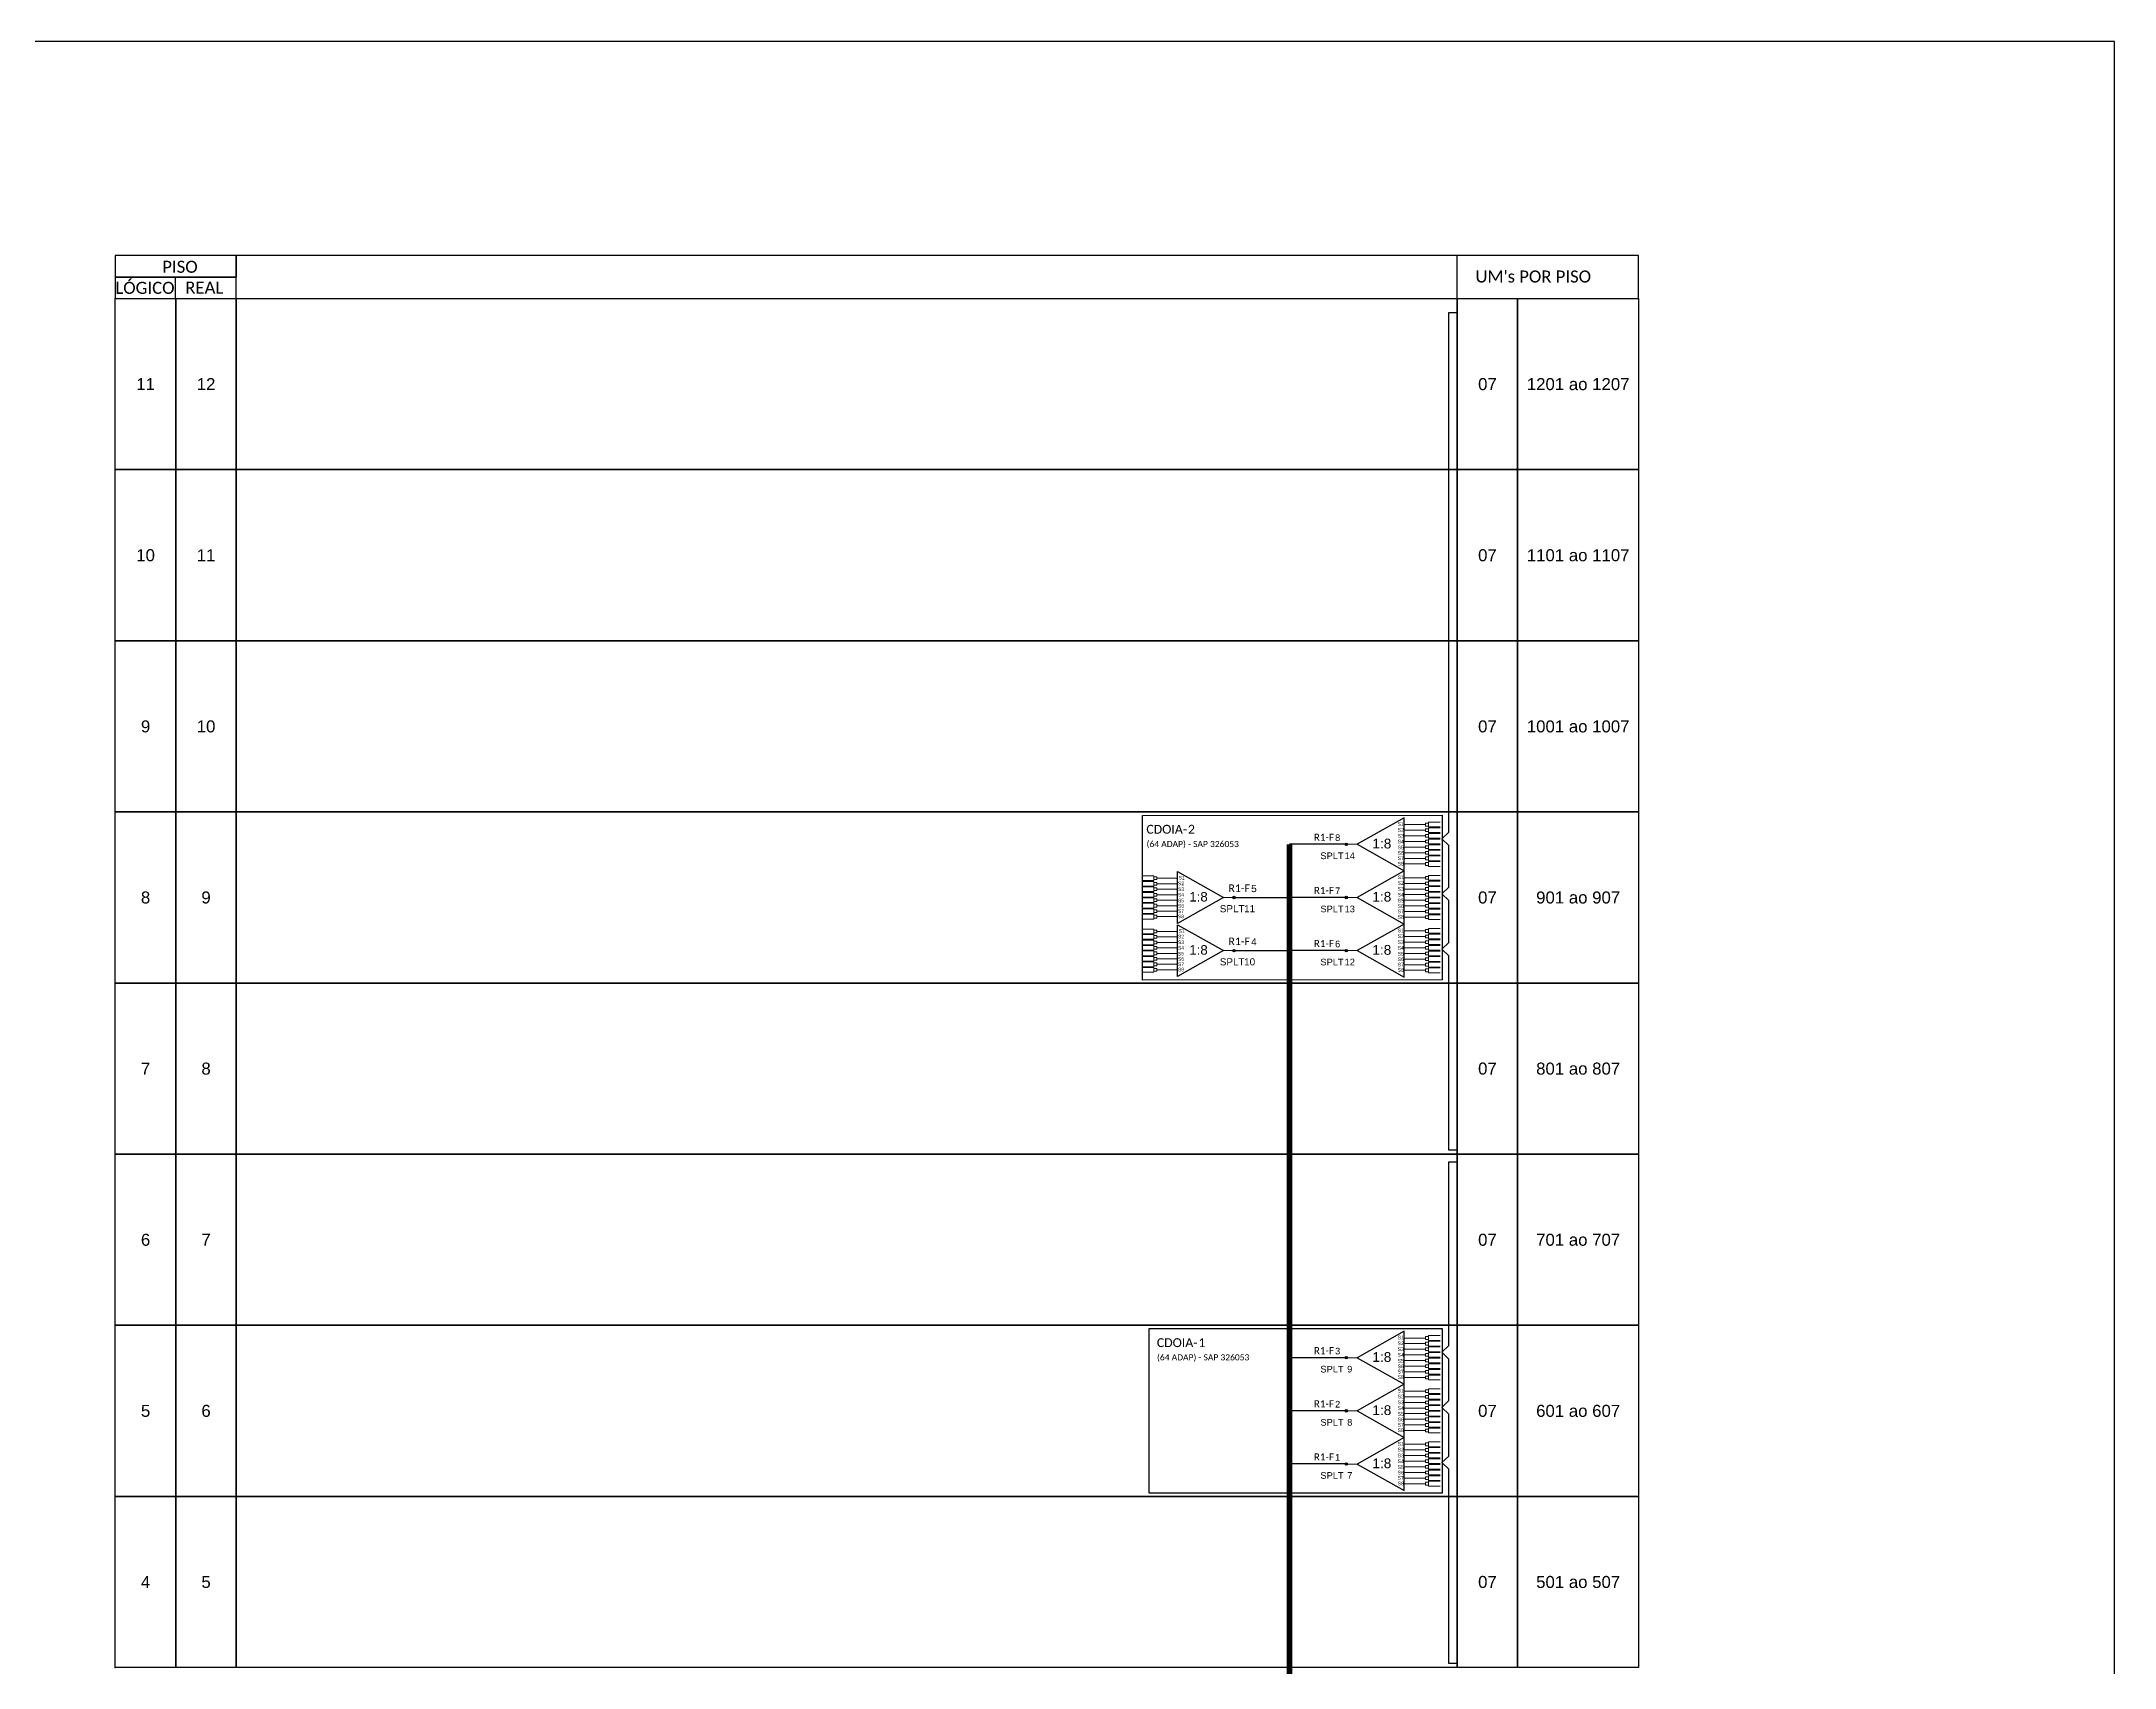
# Model space of a CAD drawing. Extents: x -89 to 1647, y 705 to 1299.
# Drawn here: x 1249.9 to 1646.6, y 987.9 to 1299 of the extents above; entities that cross this region are included whole.
import ezdxf
from ezdxf.enums import TextEntityAlignment as Align

# ---------------------------------------------------------------- set-up
doc = ezdxf.new("R2010")
doc.units = 0
doc.styles.add('ARIAL', font='arial.ttf')
doc.styles.add('WMF-Calibri0', font='calibri.ttf')

# ---------------------------------------------------------------- blocks, each defined once
blk = doc.blocks.new('SPLT_1-8_SC-APC')
at = {"color": 1}
blk.add_lwpolyline([(-7.37, -2.1), (-17.04, -7.55), (-7.37, -13), (-7.37, -2.1)], dxfattribs=at)
at = {"color": 3, "lineweight": 0}
for points in [[(-2.99, -3.51), (-7.37, -3.51)], [(-2.41, -3.02), (-2.41, -4)], [(-2.41, -3.02), (0, -3.02)], [(-2.41, -4), (0, -4)], [(-2.41, -4.17), (-2.41, -5.16)], [(-2.41, -4.17), (0, -4.17)], [(-7.37, -4.66), (-2.99, -4.66)], [(-7.37, -5.82), (-2.99, -5.82)], [(-7.37, -6.97), (-2.99, -6.97)], [(-7.37, -8.12), (-2.99, -8.12)], [(-2.41, -5.16), (0, -5.16)], [(-2.41, -5.32), (-2.41, -6.31)], [(-2.41, -5.32), (0, -5.32)], [(-2.41, -6.31), (0, -6.31)], [(-2.41, -6.48), (-2.41, -7.46)], [(-2.41, -6.48), (0, -6.48)], [(-2.41, -7.46), (0, -7.46)], [(-2.41, -7.63), (-2.41, -8.62)], [(-2.41, -7.63), (0, -7.63)], [(-7.37, -9.28), (-2.99, -9.28)], [(-7.37, -10.43), (-2.99, -10.43)], [(-7.37, -11.58), (-2.99, -11.58)], [(-2.41, -8.62), (0, -8.62)], [(-2.41, -8.78), (-2.41, -9.77)], [(-2.41, -8.78), (0, -8.78)], [(-2.41, -9.77), (0, -9.77)], [(-2.41, -9.94), (-2.41, -10.92)], [(-2.41, -9.94), (0, -9.94)], [(-2.41, -10.92), (0, -10.92)], [(-2.41, -11.09), (-2.41, -12.08)], [(-2.41, -11.09), (0, -11.09)], [(-2.41, -12.08), (0, -12.08)]]:
    blk.add_lwpolyline(points, dxfattribs=at)
for points in [[(-2.99, -3.22), (-2.41, -3.22), (-2.41, -3.8), (-2.99, -3.8)], [(-2.99, -4.38), (-2.41, -4.38), (-2.41, -4.95), (-2.99, -4.95)], [(-2.99, -5.53), (-2.41, -5.53), (-2.41, -6.1), (-2.99, -6.1)], [(-2.99, -6.68), (-2.41, -6.68), (-2.41, -7.26), (-2.99, -7.26)], [(-2.99, -7.84), (-2.41, -7.84), (-2.41, -8.41), (-2.99, -8.41)], [(-2.99, -8.99), (-2.41, -8.99), (-2.41, -9.56), (-2.99, -9.56)], [(-2.99, -10.14), (-2.41, -10.14), (-2.41, -10.72), (-2.99, -10.72)], [(-2.99, -11.3), (-2.41, -11.3), (-2.41, -11.87), (-2.99, -11.87)]]:
    blk.add_lwpolyline(points, close=True, dxfattribs=at)
at = {"color": 1, "lineweight": 0}
blk.add_lwpolyline([(-17.04, -7.55), (-19.26, -7.55)], dxfattribs=at)
at = {"color": 1, "style": 'ARIAL'}
for s, height, p in [('S1', 0.75, (-8.74, -3.78)), ('S2', 0.75, (-8.74, -4.97)), ('1:8', 2, (-13.91, -8.4)), ('S3', 0.75, (-8.74, -6.18)), ('S4', 0.75, (-8.74, -7.36)), ('S5', 0.75, (-8.74, -8.57)), ('S6', 0.75, (-8.74, -9.69)), ('S7', 0.75, (-8.74, -10.78)), ('S8', 0.75, (-8.74, -11.9))]:
    blk.add_text(s, height=height, dxfattribs=at).set_placement(p)

msp = doc.modelspace()

# ---------------------------------------------------------------- hatches: boundary and pattern name
h = msp.add_hatch(color=3)
h.dxf.hatch_style = 1
edge = h.paths.add_edge_path()
edge.add_arc((1499.56, 1145.4), 0.239, 0, 360)
h = msp.add_hatch(color=3)
h.dxf.hatch_style = 1
edge = h.paths.add_edge_path()
edge.add_arc((1478.08, 1135.23), 0.233, 0, 360)
h = msp.add_hatch(color=3)
h.dxf.hatch_style = 1
edge = h.paths.add_edge_path()
edge.add_arc((1478.08, 1125.06), 0.233, 0, 360)
h = msp.add_hatch(color=3)
h.dxf.hatch_style = 1
edge = h.paths.add_edge_path()
edge.add_arc((1499.56, 1047.17), 0.239, 0, 360)
h = msp.add_hatch(color=3)
h.dxf.hatch_style = 1
edge = h.paths.add_edge_path()
edge.add_arc((1499.56, 1037), 0.239, 0, 360)
h = msp.add_hatch(color=3)
h.dxf.hatch_style = 1
edge = h.paths.add_edge_path()
edge.add_arc((1499.56, 1026.83), 0.239, 0, 360)

# ---------------------------------------------------------------- linework, layer by layer
at = {"color": 1}
for p, q in [((1510.66, 1140.32), (1501.64, 1135.23)), ((1510.66, 1130.15), (1510.66, 1140.32)), ((1501.64, 1135.23), (1510.66, 1130.15)), ((1510.66, 1130.15), (1501.64, 1125.06)), ((1510.66, 1119.98), (1510.66, 1130.15)), ((1501.64, 1125.06), (1510.66, 1119.98))]:
    msp.add_line(p, q, dxfattribs=at)
at = {"color": 3, "lineweight": 0}
for p, q in [((1514.74, 1139), (1510.66, 1139)), ((1514.74, 1139.27), (1515.28, 1139.27)), ((1514.74, 1138.73), (1514.74, 1139.27)), ((1515.28, 1138.73), (1514.74, 1138.73)), ((1515.28, 1139.46), (1517.54, 1139.46)), ((1515.28, 1139.46), (1515.28, 1138.54)), ((1515.28, 1139.27), (1515.28, 1138.73)), ((1515.28, 1138.54), (1517.54, 1138.54)), ((1510.66, 1137.92), (1514.74, 1137.92)), ((1510.66, 1136.85), (1514.74, 1136.85)), ((1510.66, 1135.77), (1514.74, 1135.77)), ((1510.66, 1134.69), (1514.74, 1134.69)), ((1514.74, 1138.19), (1515.28, 1138.19)), ((1514.74, 1137.65), (1514.74, 1138.19)), ((1515.28, 1137.65), (1514.74, 1137.65)), ((1514.74, 1137.11), (1515.28, 1137.11)), ((1514.74, 1136.58), (1514.74, 1137.11)), ((1515.28, 1136.58), (1514.74, 1136.58)), ((1514.74, 1136.04), (1515.28, 1136.04)), ((1514.74, 1135.5), (1514.74, 1136.04)), ((1515.28, 1135.5), (1514.74, 1135.5)), ((1514.74, 1134.96), (1515.28, 1134.96)), ((1514.74, 1134.43), (1514.74, 1134.96)), ((1515.28, 1138.38), (1517.54, 1138.38)), ((1515.28, 1138.38), (1515.28, 1137.46)), ((1515.28, 1138.19), (1515.28, 1137.65)), ((1515.28, 1137.46), (1517.54, 1137.46)), ((1515.28, 1137.31), (1517.54, 1137.31)), ((1515.28, 1137.31), (1515.28, 1136.39)), ((1515.28, 1137.11), (1515.28, 1136.58)), ((1515.28, 1136.39), (1517.54, 1136.39)), ((1515.28, 1136.23), (1517.54, 1136.23)), ((1515.28, 1136.23), (1515.28, 1135.31)), ((1515.28, 1136.04), (1515.28, 1135.5)), ((1515.28, 1135.31), (1517.54, 1135.31)), ((1515.28, 1135.15), (1517.54, 1135.15)), ((1515.28, 1135.15), (1515.28, 1134.23)), ((1515.28, 1134.96), (1515.28, 1134.43)), ((1510.66, 1133.62), (1514.74, 1133.62)), ((1510.66, 1132.54), (1514.74, 1132.54)), ((1510.66, 1131.47), (1514.74, 1131.47)), ((1515.28, 1134.43), (1514.74, 1134.43)), ((1514.74, 1133.88), (1515.28, 1133.88)), ((1514.74, 1133.35), (1514.74, 1133.88)), ((1515.28, 1133.35), (1514.74, 1133.35)), ((1514.74, 1132.81), (1515.28, 1132.81)), ((1514.74, 1132.27), (1514.74, 1132.81)), ((1515.28, 1132.27), (1514.74, 1132.27)), ((1514.74, 1131.73), (1515.28, 1131.73)), ((1514.74, 1131.2), (1514.74, 1131.73)), ((1515.28, 1131.2), (1514.74, 1131.2)), ((1515.28, 1134.23), (1517.54, 1134.23)), ((1515.28, 1134.08), (1517.54, 1134.08)), ((1515.28, 1134.08), (1515.28, 1133.16)), ((1515.28, 1133.88), (1515.28, 1133.35)), ((1515.28, 1133.16), (1517.54, 1133.16)), ((1515.28, 1133), (1517.54, 1133)), ((1515.28, 1133), (1515.28, 1132.08)), ((1515.28, 1132.81), (1515.28, 1132.27)), ((1515.28, 1132.08), (1517.54, 1132.08)), ((1515.28, 1131.93), (1517.54, 1131.93)), ((1515.28, 1131.93), (1515.28, 1131)), ((1515.28, 1131.73), (1515.28, 1131.2)), ((1515.28, 1131), (1517.54, 1131)), ((1514.74, 1128.83), (1510.66, 1128.83)), ((1510.66, 1127.75), (1514.74, 1127.75)), ((1510.66, 1126.68), (1514.74, 1126.68)), ((1514.74, 1129.1), (1515.28, 1129.1)), ((1514.74, 1128.56), (1514.74, 1129.1)), ((1515.28, 1128.56), (1514.74, 1128.56)), ((1514.74, 1128.02), (1515.28, 1128.02)), ((1514.74, 1127.48), (1514.74, 1128.02)), ((1515.28, 1127.48), (1514.74, 1127.48)), ((1514.74, 1126.94), (1515.28, 1126.94)), ((1514.74, 1126.41), (1514.74, 1126.94)), ((1515.28, 1129.29), (1517.54, 1129.29)), ((1515.28, 1129.29), (1515.28, 1128.37)), ((1515.28, 1129.1), (1515.28, 1128.56)), ((1515.28, 1128.37), (1517.54, 1128.37)), ((1515.28, 1128.21), (1517.54, 1128.21)), ((1515.28, 1128.21), (1515.28, 1127.29)), ((1515.28, 1128.02), (1515.28, 1127.48)), ((1515.28, 1127.29), (1517.54, 1127.29)), ((1515.28, 1127.14), (1517.54, 1127.14)), ((1515.28, 1127.14), (1515.28, 1126.22)), ((1515.28, 1126.94), (1515.28, 1126.41)), ((1510.66, 1125.6), (1514.74, 1125.6)), ((1510.66, 1124.52), (1514.74, 1124.52)), ((1510.66, 1123.45), (1514.74, 1123.45)), ((1515.28, 1126.41), (1514.74, 1126.41)), ((1514.74, 1125.87), (1515.28, 1125.87)), ((1514.74, 1125.33), (1514.74, 1125.87)), ((1515.28, 1125.33), (1514.74, 1125.33)), ((1514.74, 1124.79), (1515.28, 1124.79)), ((1514.74, 1124.26), (1514.74, 1124.79)), ((1515.28, 1124.26), (1514.74, 1124.26)), ((1514.74, 1123.71), (1515.28, 1123.71)), ((1514.74, 1123.18), (1514.74, 1123.71)), ((1515.28, 1123.18), (1514.74, 1123.18)), ((1514.74, 1122.64), (1515.28, 1122.64)), ((1514.74, 1122.1), (1514.74, 1122.64)), ((1515.28, 1126.22), (1517.54, 1126.22)), ((1515.28, 1126.06), (1517.54, 1126.06)), ((1515.28, 1126.06), (1515.28, 1125.14)), ((1515.28, 1125.87), (1515.28, 1125.33)), ((1515.28, 1125.14), (1517.54, 1125.14)), ((1515.28, 1124.98), (1517.54, 1124.98)), ((1515.28, 1124.98), (1515.28, 1124.06)), ((1515.28, 1124.79), (1515.28, 1124.26)), ((1515.28, 1124.06), (1517.54, 1124.06)), ((1515.28, 1123.91), (1517.54, 1123.91)), ((1515.28, 1123.91), (1515.28, 1122.99)), ((1515.28, 1123.71), (1515.28, 1123.18)), ((1515.28, 1122.99), (1517.54, 1122.99)), ((1515.28, 1122.83), (1517.54, 1122.83)), ((1515.28, 1122.83), (1515.28, 1121.91)), ((1515.28, 1122.64), (1515.28, 1122.1)), ((1510.66, 1122.37), (1514.74, 1122.37)), ((1510.66, 1121.29), (1514.74, 1121.29)), ((1515.28, 1122.1), (1514.74, 1122.1)), ((1514.74, 1121.56), (1515.28, 1121.56)), ((1514.74, 1121.03), (1514.74, 1121.56)), ((1515.28, 1121.03), (1514.74, 1121.03)), ((1515.28, 1121.91), (1517.54, 1121.91)), ((1515.28, 1121.76), (1517.54, 1121.76)), ((1515.28, 1121.76), (1515.28, 1120.83)), ((1515.28, 1121.56), (1515.28, 1121.03)), ((1515.28, 1120.83), (1517.54, 1120.83))]:
    msp.add_line(p, q, dxfattribs=at)
at = {"color": 5}
for p, q in [((1499.56, 1135.23), (1488.68, 1135.23)), ((1499.56, 1125.06), (1488.68, 1125.06))]:
    msp.add_line(p, q, dxfattribs=at)
at = {"color": 1, "lineweight": 0}
for p, q in [((1501.64, 1135.23), (1499.56, 1135.23)), ((1501.64, 1125.06), (1499.56, 1125.06))]:
    msp.add_line(p, q, dxfattribs=at)
for points in [[(808, 705.02), (1646.56, 705.02), (1646.56, 1299.02), (808, 1299.02), (808, 705.02)], [(1287.13, 1249.83), (1555.5, 1249.83), (1555.5, 1258.06), (1287.13, 1258.06), (1287.13, 1258.06), (1287.13, 1253.95)], [(1520.75, 1249.83), (1520.75, 1258.06)], [(1275.56, 1249.83), (1275.56, 1253.95)]]:
    msp.add_lwpolyline(points)
for points in [[(1263.99, 1253.95), (1287.13, 1253.95), (1287.13, 1258.06), (1263.99, 1258.06)], [(1263.99, 1249.83), (1287.13, 1249.83), (1287.13, 1253.95), (1263.99, 1253.95)], [(1264.02, 1249.83), (1275.59, 1249.83), (1275.59, 1217.09), (1264.02, 1217.09)], [(1275.59, 1249.83), (1287.17, 1249.83), (1287.17, 1217.09), (1275.59, 1217.09)], [(1287.17, 1249.83), (1520.78, 1249.83), (1520.78, 1217.09), (1287.17, 1217.09)], [(1520.78, 1249.83), (1532.35, 1249.83), (1532.35, 1217.09), (1520.78, 1217.09)], [(1532.35, 1249.83), (1555.5, 1249.83), (1555.5, 1217.09), (1532.35, 1217.09)], [(1264.02, 1217.09), (1275.59, 1217.09), (1275.59, 1184.35), (1264.02, 1184.35)], [(1275.59, 1217.09), (1287.17, 1217.09), (1287.17, 1184.35), (1275.59, 1184.35)], [(1287.17, 1217.09), (1520.78, 1217.09), (1520.78, 1184.35), (1287.17, 1184.35)], [(1520.78, 1217.09), (1532.35, 1217.09), (1532.35, 1184.35), (1520.78, 1184.35)], [(1532.35, 1217.09), (1555.5, 1217.09), (1555.5, 1184.35), (1532.35, 1184.35)], [(1264.02, 1184.35), (1275.59, 1184.35), (1275.59, 1151.6), (1264.02, 1151.6)], [(1275.59, 1184.35), (1287.17, 1184.35), (1287.17, 1151.6), (1275.59, 1151.6)], [(1287.17, 1184.35), (1520.78, 1184.35), (1520.78, 1151.6), (1287.17, 1151.6)], [(1520.78, 1184.35), (1532.35, 1184.35), (1532.35, 1151.6), (1520.78, 1151.6)], [(1532.35, 1184.35), (1555.5, 1184.35), (1555.5, 1151.6), (1532.35, 1151.6)], [(1264.02, 1151.6), (1275.59, 1151.6), (1275.59, 1118.86), (1264.02, 1118.86)], [(1275.59, 1151.6), (1287.17, 1151.6), (1287.17, 1118.86), (1275.59, 1118.86)], [(1287.17, 1151.6), (1520.78, 1151.6), (1520.78, 1118.86), (1287.17, 1118.86)], [(1520.78, 1151.6), (1532.35, 1151.6), (1532.35, 1118.86), (1520.78, 1118.86)], [(1532.35, 1151.6), (1555.5, 1151.6), (1555.5, 1118.86), (1532.35, 1118.86)], [(1264.02, 1118.86), (1275.59, 1118.86), (1275.59, 1086.12), (1264.02, 1086.12)], [(1275.59, 1118.86), (1287.17, 1118.86), (1287.17, 1086.12), (1275.59, 1086.12)], [(1287.17, 1118.86), (1520.78, 1118.86), (1520.78, 1086.12), (1287.17, 1086.12)], [(1520.78, 1118.86), (1532.35, 1118.86), (1532.35, 1086.12), (1520.78, 1086.12)], [(1532.35, 1118.86), (1555.5, 1118.86), (1555.5, 1086.12), (1532.35, 1086.12)], [(1264.02, 1086.12), (1275.59, 1086.12), (1275.59, 1053.37), (1264.02, 1053.37)], [(1275.59, 1086.12), (1287.17, 1086.12), (1287.17, 1053.37), (1275.59, 1053.37)], [(1287.17, 1086.12), (1520.78, 1086.12), (1520.78, 1053.37), (1287.17, 1053.37)], [(1520.78, 1086.12), (1532.35, 1086.12), (1532.35, 1053.37), (1520.78, 1053.37)], [(1532.35, 1086.12), (1555.5, 1086.12), (1555.5, 1053.37), (1532.35, 1053.37)], [(1264.02, 1053.37), (1275.59, 1053.37), (1275.59, 1020.63), (1264.02, 1020.63)], [(1275.59, 1053.37), (1287.17, 1053.37), (1287.17, 1020.63), (1275.59, 1020.63)], [(1287.17, 1053.37), (1520.78, 1053.37), (1520.78, 1020.63), (1287.17, 1020.63)], [(1520.78, 1053.37), (1532.35, 1053.37), (1532.35, 1020.63), (1520.78, 1020.63)], [(1532.35, 1053.37), (1555.5, 1053.37), (1555.5, 1020.63), (1532.35, 1020.63)], [(1264.02, 1020.63), (1275.59, 1020.63), (1275.59, 987.88), (1264.02, 987.88)], [(1275.59, 1020.63), (1287.17, 1020.63), (1287.17, 987.88), (1275.59, 987.88)], [(1287.17, 1020.63), (1520.78, 1020.63), (1520.78, 987.88), (1287.17, 987.88)], [(1520.78, 1020.63), (1532.35, 1020.63), (1532.35, 987.88), (1520.78, 987.88)], [(1532.35, 1020.63), (1555.5, 1020.63), (1555.5, 987.88), (1532.35, 987.88)]]:
    msp.add_lwpolyline(points, close=True)
at = {"color": 3}
for points in [[(1520.61, 1086.9), (1519.2, 1086.9), (1519.2, 1124.04), (1517.87, 1125.32), (1519.2, 1126.6), (1519.2, 1129.82), (1519.2, 1129.82), (1519.2, 1134.63), (1517.87, 1135.9), (1519.2, 1137.18), (1519.2, 1140.35), (1519.2, 1140.35), (1519.2, 1145.15), (1517.87, 1146.43), (1519.2, 1147.71), (1519.2, 1247.17), (1520.6, 1247.17)], [(1520.61, 988.67), (1519.2, 988.67), (1519.2, 1025.81), (1517.87, 1027.09), (1519.2, 1028.36), (1519.2, 1031.59), (1519.2, 1031.59), (1519.2, 1036.39), (1517.87, 1037.67), (1519.2, 1038.95), (1519.2, 1042.12), (1519.2, 1042.12), (1519.2, 1046.92), (1517.87, 1048.2), (1519.2, 1049.48), (1519.2, 1084.67), (1520.6, 1084.67)]]:
    msp.add_lwpolyline(points, dxfattribs=at)
at = {"color": 1}
for points in [[(1460.57, 1150.91), (1517.88, 1150.99), (1517.88, 1119.49), (1460.57, 1119.41)], [(1461.87, 1052.76), (1517.88, 1052.76), (1517.88, 1021.26), (1461.87, 1021.26)]]:
    msp.add_lwpolyline(points, close=True, dxfattribs=at)
at = {"color": 5, "const_width": 1.1}
msp.add_lwpolyline([(1488.68, 1145.4), (1488.68, 927.17), (1462.33, 927.17), (1462.33, 919.1)], dxfattribs=at)
at = {"color": 5}
for points in [[(1499.56, 1145.4), (1488.68, 1145.4)], [(1478.08, 1135.23), (1488.68, 1135.23)], [(1478.08, 1125.06), (1488.68, 1125.06)], [(1499.56, 1047.17), (1488.68, 1047.17)], [(1499.56, 1037), (1488.68, 1037)], [(1499.56, 1026.83), (1488.68, 1026.83)]]:
    msp.add_lwpolyline(points, dxfattribs=at)
at = {"color": 3, "lineweight": 0}
for points in [[(1462.76, 1139.35), (1460.57, 1139.35)], [(1462.76, 1139.35), (1462.76, 1138.45)], [(1463.29, 1138.9), (1467.27, 1138.9)], [(1462.76, 1138.45), (1460.57, 1138.45)], [(1462.76, 1138.3), (1460.57, 1138.3)], [(1462.76, 1137.4), (1460.57, 1137.4)], [(1462.76, 1137.25), (1460.57, 1137.25)], [(1462.76, 1136.36), (1460.57, 1136.36)], [(1462.76, 1136.2), (1460.57, 1136.2)], [(1462.76, 1135.31), (1460.57, 1135.31)], [(1462.76, 1135.16), (1460.57, 1135.16)], [(1462.76, 1138.3), (1462.76, 1137.4)], [(1462.76, 1137.25), (1462.76, 1136.36)], [(1462.76, 1136.2), (1462.76, 1135.31)], [(1462.76, 1135.16), (1462.76, 1134.26)], [(1467.27, 1137.85), (1463.29, 1137.85)], [(1467.27, 1136.8), (1463.29, 1136.8)], [(1467.27, 1135.76), (1463.29, 1135.76)], [(1467.27, 1134.71), (1463.29, 1134.71)], [(1462.76, 1134.26), (1460.57, 1134.26)], [(1462.76, 1134.11), (1460.57, 1134.11)], [(1462.76, 1133.21), (1460.57, 1133.21)], [(1462.76, 1133.06), (1460.57, 1133.06)], [(1462.76, 1132.16), (1460.57, 1132.16)], [(1462.76, 1132.01), (1460.57, 1132.01)], [(1462.76, 1131.11), (1460.57, 1131.11)], [(1462.76, 1134.11), (1462.76, 1133.21)], [(1462.76, 1133.06), (1462.76, 1132.16)], [(1462.76, 1132.01), (1462.76, 1131.11)], [(1467.27, 1133.66), (1463.29, 1133.66)], [(1467.27, 1132.61), (1463.29, 1132.61)], [(1467.27, 1131.56), (1463.29, 1131.56)], [(1462.76, 1129.18), (1460.57, 1129.18)], [(1462.76, 1128.28), (1460.57, 1128.28)], [(1462.76, 1128.13), (1460.57, 1128.13)], [(1462.76, 1127.23), (1460.57, 1127.23)], [(1462.76, 1127.08), (1460.57, 1127.08)], [(1462.76, 1129.18), (1462.76, 1128.28)], [(1462.76, 1128.13), (1462.76, 1127.23)], [(1462.76, 1127.08), (1462.76, 1126.19)], [(1463.29, 1128.73), (1467.27, 1128.73)], [(1467.27, 1127.68), (1463.29, 1127.68)], [(1467.27, 1126.63), (1463.29, 1126.63)], [(1462.76, 1126.19), (1460.57, 1126.19)], [(1462.76, 1126.03), (1460.57, 1126.03)], [(1462.76, 1125.14), (1460.57, 1125.14)], [(1462.76, 1124.99), (1460.57, 1124.99)], [(1462.76, 1124.09), (1460.57, 1124.09)], [(1462.76, 1123.94), (1460.57, 1123.94)], [(1462.76, 1123.04), (1460.57, 1123.04)], [(1462.76, 1122.89), (1460.57, 1122.89)], [(1462.76, 1126.03), (1462.76, 1125.14)], [(1462.76, 1124.99), (1462.76, 1124.09)], [(1462.76, 1123.94), (1462.76, 1123.04)], [(1462.76, 1122.89), (1462.76, 1121.99)], [(1467.27, 1125.59), (1463.29, 1125.59)], [(1467.27, 1124.54), (1463.29, 1124.54)], [(1467.27, 1123.49), (1463.29, 1123.49)], [(1462.76, 1121.99), (1460.57, 1121.99)], [(1462.76, 1121.84), (1460.57, 1121.84)], [(1462.76, 1120.94), (1460.57, 1120.94)], [(1462.76, 1121.84), (1462.76, 1120.94)], [(1467.27, 1122.44), (1463.29, 1122.44)], [(1467.27, 1121.39), (1463.29, 1121.39)]]:
    msp.add_lwpolyline(points, dxfattribs=at)
for points in [[(1463.29, 1139.16), (1462.76, 1139.16), (1462.76, 1138.64), (1463.29, 1138.64)], [(1463.29, 1138.11), (1462.76, 1138.11), (1462.76, 1137.59), (1463.29, 1137.59)], [(1463.29, 1137.06), (1462.76, 1137.06), (1462.76, 1136.54), (1463.29, 1136.54)], [(1463.29, 1136.02), (1462.76, 1136.02), (1462.76, 1135.5), (1463.29, 1135.5)], [(1463.29, 1134.97), (1462.76, 1134.97), (1462.76, 1134.45), (1463.29, 1134.45)], [(1463.29, 1133.92), (1462.76, 1133.92), (1462.76, 1133.4), (1463.29, 1133.4)], [(1463.29, 1132.87), (1462.76, 1132.87), (1462.76, 1132.35), (1463.29, 1132.35)], [(1463.29, 1131.82), (1462.76, 1131.82), (1462.76, 1131.3), (1463.29, 1131.3)], [(1463.29, 1128.99), (1462.76, 1128.99), (1462.76, 1128.47), (1463.29, 1128.47)], [(1463.29, 1127.94), (1462.76, 1127.94), (1462.76, 1127.42), (1463.29, 1127.42)], [(1463.29, 1126.89), (1462.76, 1126.89), (1462.76, 1126.37), (1463.29, 1126.37)], [(1463.29, 1125.85), (1462.76, 1125.85), (1462.76, 1125.33), (1463.29, 1125.33)], [(1463.29, 1124.8), (1462.76, 1124.8), (1462.76, 1124.28), (1463.29, 1124.28)], [(1463.29, 1123.75), (1462.76, 1123.75), (1462.76, 1123.23), (1463.29, 1123.23)], [(1463.29, 1122.7), (1462.76, 1122.7), (1462.76, 1122.18), (1463.29, 1122.18)], [(1463.29, 1121.65), (1462.76, 1121.65), (1462.76, 1121.13), (1463.29, 1121.13)]]:
    msp.add_lwpolyline(points, close=True, dxfattribs=at)
at = {"color": 1}
for points in [[(1467.27, 1140.18), (1476.06, 1135.23), (1467.27, 1130.28), (1467.27, 1140.18)], [(1467.27, 1130.01), (1476.06, 1125.06), (1467.27, 1120.11), (1467.27, 1130.01)]]:
    msp.add_lwpolyline(points, dxfattribs=at)
at = {"color": 1, "lineweight": 0}
for points in [[(1476.06, 1135.23), (1478.08, 1135.23)], [(1476.06, 1125.06), (1478.08, 1125.06)]]:
    msp.add_lwpolyline(points, dxfattribs=at)
at = {"color": 3}
for centre, radius in [((1499.56, 1145.4), 0.239), ((1478.08, 1135.23), 0.233), ((1499.56, 1135.23), 0.239), ((1478.08, 1125.06), 0.233), ((1499.56, 1125.06), 0.239), ((1499.56, 1047.17), 0.239), ((1499.56, 1037), 0.239), ((1499.56, 1026.83), 0.239)]:
    msp.add_circle(centre, radius, dxfattribs=at)
for p in [(1264.02, 1249.83), (1264.02, 1217.09), (1264.02, 1184.35), (1264.02, 1151.6), (1264.02, 1118.86), (1264.02, 1086.12), (1264.02, 1053.37), (1264.02, 1020.63), (1264.02, 987.88)]:
    msp.add_point(p)
at = {"color": 3, "linetype": 'Continuous'}
for points in [[(1499.39, 1135.06), (1499.32, 1135.23), (1499.39, 1135.4)], [(1499.56, 1134.99), (1499.39, 1135.4), (1499.56, 1135.47)], [(1499.39, 1135.06), (1499.39, 1135.4), (1499.56, 1134.99)], [(1499.56, 1134.99), (1499.56, 1135.47), (1499.73, 1135.06)], [(1499.73, 1135.06), (1499.56, 1135.47), (1499.73, 1135.4)], [(1499.73, 1135.06), (1499.73, 1135.4), (1499.8, 1135.23)], [(1499.39, 1124.89), (1499.32, 1125.06), (1499.39, 1125.23)], [(1499.56, 1124.82), (1499.39, 1125.23), (1499.56, 1125.3)], [(1499.39, 1124.89), (1499.39, 1125.23), (1499.56, 1124.82)], [(1499.56, 1124.82), (1499.56, 1125.3), (1499.73, 1124.89)], [(1499.73, 1124.89), (1499.56, 1125.3), (1499.73, 1125.23)], [(1499.73, 1124.89), (1499.73, 1125.23), (1499.8, 1125.06)]]:
    msp.add_solid(points, dxfattribs=at)

# ---------------------------------------------------------------- block references
at = {"color": 3, "xscale": 0.9333333333333332, "yscale": 0.9333333333333332, "zscale": 0.9333333333333332}
for p in [(1517.54, 1152.45), (1517.54, 1054.21), (1517.54, 1044.04), (1517.54, 1033.87)]:
    msp.add_blockref('SPLT_1-8_SC-APC', p, dxfattribs=at)

# ---------------------------------------------------------------- texts
at = {"style": 'WMF-Calibri0'}
for s, p in [('  LÓGICO', (1262.4, 1250.73)), ('     PISO', (1268.95, 1254.76)), ("UM's POR PISO", (1524.28, 1252.9)), ('    REAL', (1274.16, 1250.78))]:
    msp.add_text(s, height=2.3, dxfattribs=at).set_placement(p)
at = {"style": 'ARIAL'}
for s, p in [('11', (1269.81, 1233.46)), ('12', (1281.38, 1233.46)), ('07', (1526.57, 1233.46)), ('1201 ao 1207', (1543.93, 1233.46)), ('10', (1269.81, 1200.72)), ('11', (1281.38, 1200.72)), ('07', (1526.57, 1200.72)), ('1101 ao 1107', (1543.93, 1200.72)), ('9', (1269.81, 1167.97)), ('10', (1281.38, 1167.97)), ('07', (1526.57, 1167.97)), ('1001 ao 1007', (1543.93, 1167.97)), ('8', (1269.81, 1135.23)), ('9', (1281.38, 1135.23)), ('07', (1526.57, 1135.23)), ('901 ao 907', (1543.93, 1135.23)), ('7', (1269.81, 1102.49)), ('8', (1281.38, 1102.49)), ('07', (1526.57, 1102.49)), ('801 ao 807', (1543.93, 1102.49)), ('6', (1269.81, 1069.74)), ('7', (1281.38, 1069.74)), ('07', (1526.57, 1069.74)), ('701 ao 707', (1543.93, 1069.74)), ('5', (1269.81, 1037)), ('6', (1281.38, 1037)), ('07', (1526.57, 1037)), ('601 ao 607', (1543.93, 1037)), ('4', (1269.81, 1004.26)), ('5', (1281.38, 1004.26)), ('07', (1526.57, 1004.26)), ('501 ao 507', (1543.93, 1004.26))]:
    msp.add_text(s, height=2.3, dxfattribs=at).set_placement(p, align=Align.MIDDLE_CENTER)
at = {"color": 1}
for s, height, style, p in [('CDOIA-', 1.697, 'WMF-Calibri0', (1461.3, 1147.43)), ('S1', 0.682, 'ARIAL', (1467.48, 1138.66)), ('S1', 0.7, 'ARIAL', (1509.38, 1138.75)), ('S3', 0.682, 'ARIAL', (1467.35, 1136.48)), ('S5', 0.682, 'ARIAL', (1467.34, 1134.3)), ('S2', 0.682, 'ARIAL', (1467.36, 1137.58)), ('S4', 0.682, 'ARIAL', (1467.35, 1135.41)), ('1:8', 1.818, 'ARIAL', (1469.52, 1134.46)), ('1:8', 1.867, 'ARIAL', (1504.55, 1134.44)), ('S2', 0.7, 'ARIAL', (1509.38, 1137.64)), ('S3', 0.7, 'ARIAL', (1509.38, 1136.51)), ('S4', 0.7, 'ARIAL', (1509.38, 1135.41)), ('S5', 0.7, 'ARIAL', (1509.38, 1134.28)), ('S6', 0.682, 'ARIAL', (1467.35, 1133.29)), ('S7', 0.682, 'ARIAL', (1467.35, 1132.29)), ('S8', 0.682, 'ARIAL', (1467.35, 1131.27)), ('S6', 0.7, 'ARIAL', (1509.38, 1133.23)), ('S7', 0.7, 'ARIAL', (1509.38, 1132.21)), ('S8', 0.7, 'ARIAL', (1509.38, 1131.17)), ('S3', 0.682, 'ARIAL', (1467.35, 1126.31)), ('S2', 0.682, 'ARIAL', (1467.36, 1127.41)), ('S1', 0.682, 'ARIAL', (1467.48, 1128.48)), ('S1', 0.7, 'ARIAL', (1509.38, 1128.58)), ('S2', 0.7, 'ARIAL', (1509.38, 1127.47)), ('S3', 0.7, 'ARIAL', (1509.38, 1126.34)), ('S5', 0.682, 'ARIAL', (1467.34, 1124.13)), ('S6', 0.682, 'ARIAL', (1467.35, 1123.12)), ('S7', 0.682, 'ARIAL', (1467.35, 1122.12)), ('S4', 0.682, 'ARIAL', (1467.35, 1125.24)), ('1:8', 1.818, 'ARIAL', (1469.52, 1124.29)), ('1:8', 1.867, 'ARIAL', (1504.55, 1124.27)), ('S4', 0.7, 'ARIAL', (1509.38, 1125.24)), ('S5', 0.7, 'ARIAL', (1509.38, 1124.11)), ('S6', 0.7, 'ARIAL', (1509.38, 1123.06)), ('S7', 0.7, 'ARIAL', (1509.38, 1122.04)), ('S8', 0.682, 'ARIAL', (1467.35, 1121.1)), ('S8', 0.7, 'ARIAL', (1509.38, 1121)), ('CDOIA-', 1.697, 'WMF-Calibri0', (1463.3, 1049.2))]:
    msp.add_text(s, height=height, dxfattribs=dict(at, style=style)).set_placement(p)
at = {"color": 7, "style": 'WMF-Calibri0'}
for s, p in [('2', (1469.26, 1147.43)), ('1', (1471.26, 1049.2))]:
    msp.add_text(s, height=1.7, dxfattribs=at).set_placement(p)
at = {"color": 5, "style": 'WMF-Calibri0'}
for height, p in [(1.358, (1493.36, 1146.07)), (1.455, (1477.01, 1136.28)), (1.358, (1493.36, 1135.9)), (1.455, (1477.01, 1126.11)), (1.358, (1493.36, 1125.73)), (1.358, (1493.36, 1047.84)), (1.358, (1493.36, 1037.67)), (1.358, (1493.36, 1027.5))]:
    msp.add_text('R1-F', height=height, dxfattribs=at).set_placement(p)
at = {"color": 5, "style": 'ARIAL'}
for s, height, p in [('8', 1.27, (1497.91, 1146.04)), ('5', 1.36, (1481.89, 1136.25)), ('7', 1.27, (1497.91, 1135.87)), ('4', 1.36, (1481.89, 1126.08)), ('6', 1.27, (1497.91, 1125.7)), ('3', 1.27, (1497.91, 1047.81)), ('2', 1.27, (1497.91, 1037.64)), ('1', 1.27, (1497.91, 1027.47))]:
    msp.add_text(s, height=height, dxfattribs=at).set_placement(p, align=Align.CENTER)
at = {"color": 1, "style": 'WMF-Calibri0'}
for p in [(1470.18, 1144.88), (1472.18, 1046.65)]:
    msp.add_text('(64 ADAP) - SAP 326053', height=1.1667, dxfattribs=at).set_placement(p, align=Align.CENTER)
at = {"color": 7, "style": 'ARIAL'}
for s, height, p in [('SPLT', 1.273, (1496.83, 1142.57)), ('14', 1.273, (1500.22, 1142.57)), ('SPLT', 1.364, (1477.73, 1132.4)), ('11', 1.364, (1481.07, 1132.4)), ('SPLT', 1.273, (1496.83, 1132.4)), ('13', 1.273, (1500.22, 1132.4)), ('SPLT', 1.364, (1477.73, 1122.23)), ('10', 1.364, (1481.07, 1122.23)), ('SPLT', 1.273, (1496.83, 1122.23)), ('12', 1.273, (1500.22, 1122.23)), ('SPLT', 1.273, (1496.83, 1044.34)), ('9', 1.27, (1500.22, 1044.34)), ('SPLT', 1.273, (1496.83, 1034.17)), ('8', 1.27, (1500.22, 1034.17)), ('SPLT', 1.273, (1496.83, 1024)), ('7', 1.27, (1500.22, 1024))]:
    msp.add_text(s, height=height, dxfattribs=at).set_placement(p, align=Align.CENTER)

doc.saveas('drawing.dxf')
